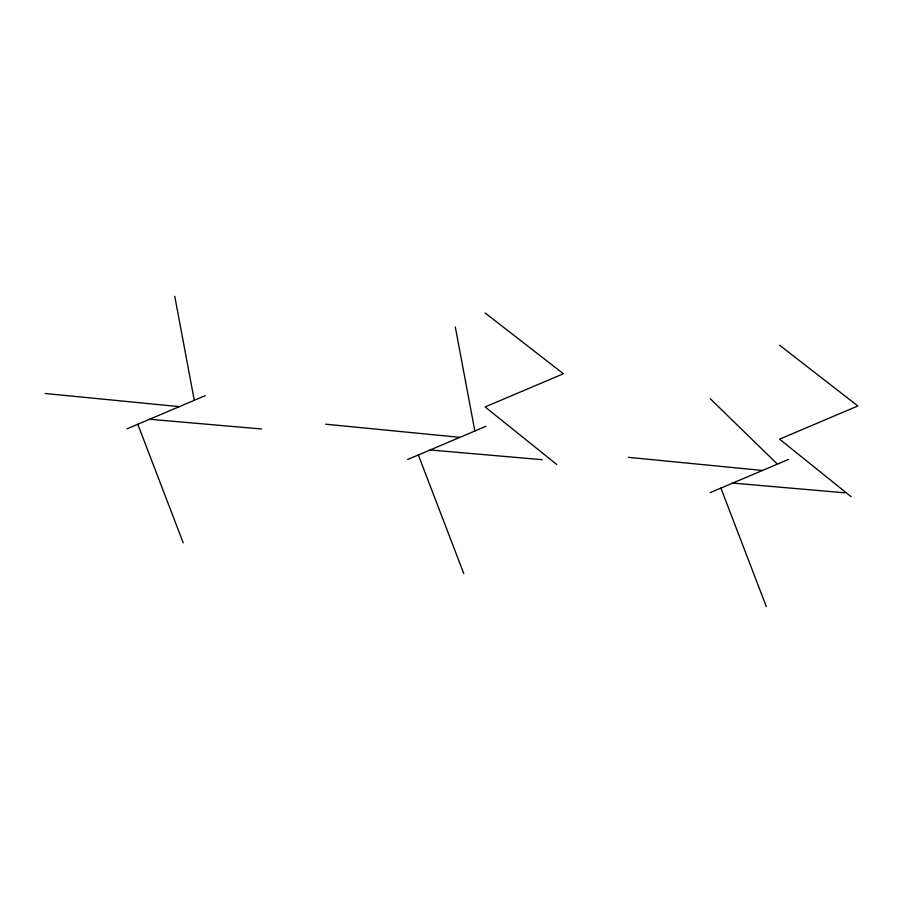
<?xml version="1.0" encoding="UTF-8"?>
<svg xmlns="http://www.w3.org/2000/svg" width="903" height="903" viewBox="0 0 903 903"><rect width="100%" height="100%" fill="white"/><g stroke="black" fill="none" stroke-linecap="round" stroke-linejoin="round"><path stroke-width="1.35" d="M127.063 428.812L205.353 395.616M407.614 459.514L485.904 426.329M710.187 492.632L788.477 459.446M149.605 419.252L261.543 428.981M430.155 449.965L542.105 459.695M732.728 483.082L844.677 492.801M45.15 393.505L179.37 406.632M325.701 424.207L459.92 437.345M628.274 457.324L762.493 470.463M779.605 345.217L857.85 405.978L779.571 439.163L851.134 496.684M485.159 312.991L563.416 373.752L485.125 406.937L556.699 464.458M710.221 398.686L777.404 464.131M720.91 488.083L766.331 606.647M418.337 454.965L463.77 573.529M137.787 424.263L183.207 542.827M455.315 327.055L474.843 431.013M174.764 296.353L194.28 400.311"/></g></svg>
